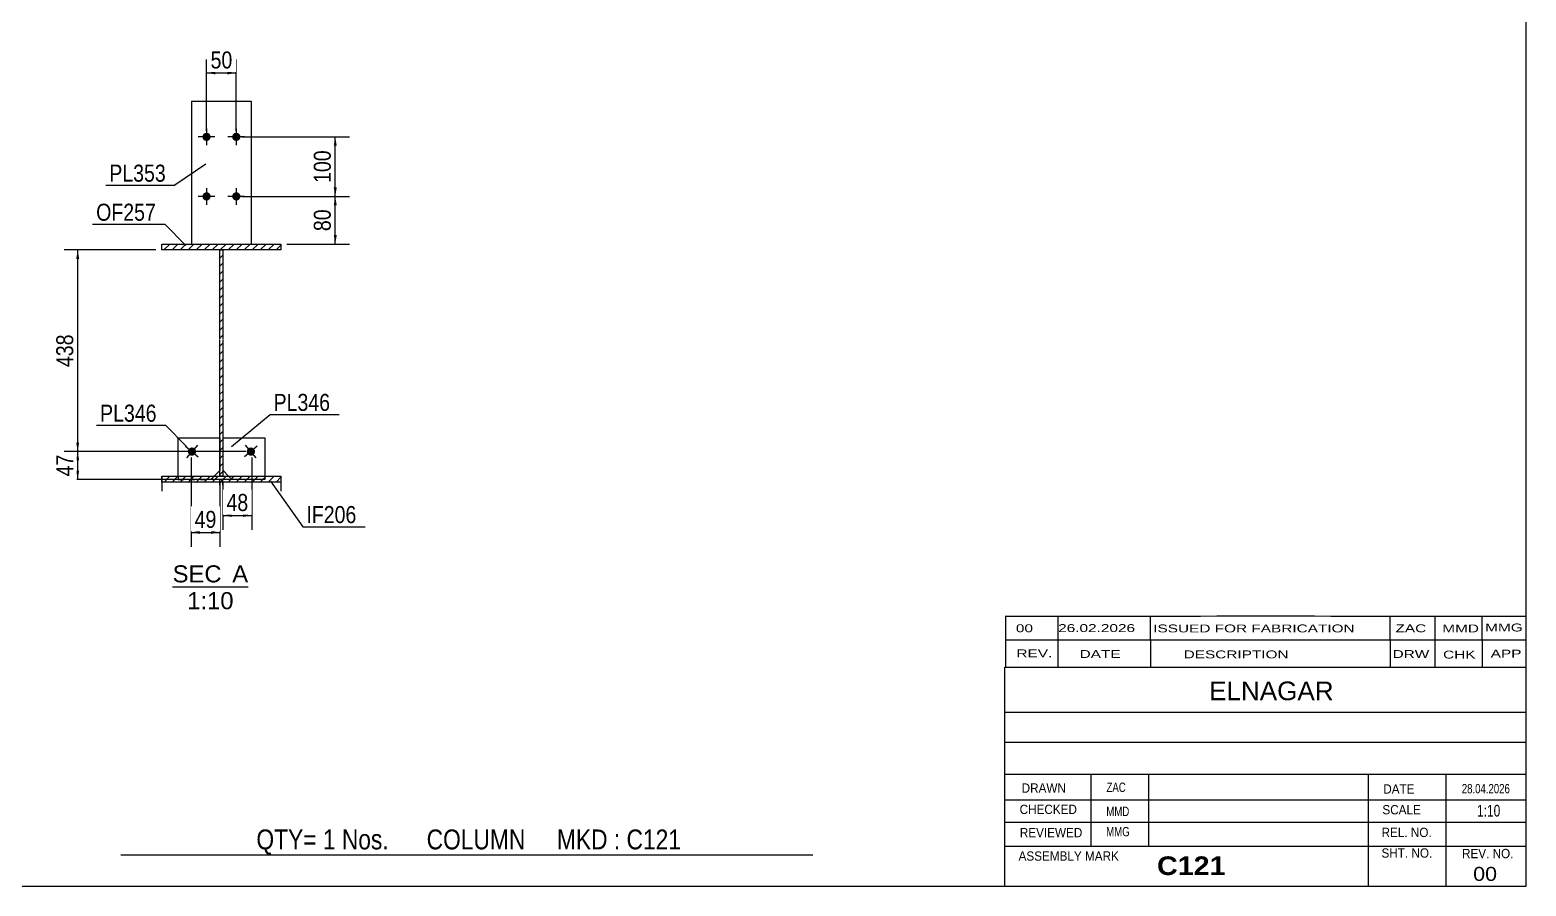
# Model space of a CAD drawing. Header units: millimetres. Extents: x -289 to 124, y -160 to 127.
# Drawn here: x -127.6 to 123.8, y -160.3 to -16.5 of the extents above; entities that cross this region are included whole.
import ezdxf

# ---------------------------------------------------------------- set-up
doc = ezdxf.new("R2010")
doc.units = ezdxf.units.MM
doc.linetypes.add('DXK_LINE_DOT1', pattern=[1.8814, 0.9407, -0.9407])
doc.styles.add('Arial', font='ARIAL.TTF', dxfattribs={"height": 0.2})
doc.styles.add('Arial Bold', font='ARIALBD.TTF', dxfattribs={"height": 0.2})
doc.styles.add('Arial Narrow', font='ARIALN.TTF', dxfattribs={"height": 0.2})

# ---------------------------------------------------------------- blocks, each defined once
blk = doc.blocks.new('Unknown-622306239-1210')
at = {"color": 5, "linetype": 'Continuous'}
for p, q in [((123.83, -160.3), (123.83, 126.7)), ((-286.17, -160.3), (123.83, -160.3))]:
    blk.add_line(p, q, dxfattribs=at)
blk = doc.blocks.new('Unknown-622306239-12 - 2337')
at = {"color": 1, "linetype": 'Continuous'}
blk.add_line((-103.62, -110.04), (-90.93, -110.04), dxfattribs=at)
at = {"color": 0, "linetype": 'Continuous'}
for points in [[(-95.4, -109.29), (-95.4, -106.29), (-103.62, -106.29), (-103.62, -109.29)], [(-90.93, -109.29), (-90.93, -106.29), (-93.6, -106.29), (-93.6, -109.29)], [(-93.39, -113.79), (-93.39, -110.79), (-101.17, -110.79), (-101.17, -113.79)]]:
    blk.add_wipeout(points, dxfattribs=at)
at = {"color": 136, "linetype": 'Continuous', "style": 'Arial'}
for s, height, p in [('SEC', 2.865, (-103.62, -109.29)), ('A', 2.87, (-93.6, -109.29)), ('1:10', 2.865, (-101.17, -113.79))]:
    blk.add_text(s, height=height, dxfattribs=at).set_placement(p)
blk = doc.blocks.new('Part-622306239-2403 - 2337')
at = {"color": 2, "linetype": 'Continuous'}
for p, q in [((-102.7, -91.43), (-102.7, -85.01)), ((-102.7, -85.01), (-95.7, -85.01)), ((-95.7, -85.01), (-95.7, -90.51)), ((-95.7, -90.51), (-96.62, -91.43))]:
    blk.add_line(p, q, dxfattribs=at)
at = {"color": 7, "linetype": 'DXK_LINE_DOT1'}
for p, q in [((-102.7, -91.43), (-102.7, -92.01)), ((-102.7, -92.01), (-97.2, -92.01)), ((-96.62, -91.43), (-97.2, -92.01))]:
    blk.add_line(p, q, dxfattribs=at)
blk = doc.blocks.new('Bolt-622306239-2349 - 2337')
at = {"linetype": 'Continuous'}
blk.add_hatch(color=3, dxfattribs=at).paths.add_polyline_path([(-99.92, -86.78, -1), (-100.82, -87.85, -1)])
at = {"color": 3, "linetype": 'Continuous'}
for p, q in [((-101.44, -86.41), (-99.3, -88.21)), ((-99.46, -86.24), (-101.27, -88.38))]:
    blk.add_line(p, q, dxfattribs=at)
blk = doc.blocks.new('Part-622306239-2341 - 2337')
at = {"linetype": 'Continuous'}
h = blk.add_hatch(dxfattribs=at)
h.set_pattern_fill('', scale=0.3, style=0, pattern_type=0)
h.set_pattern_definition([(45, (-95.66645, -53.4495), (-0.67352, 0.67352), [])])
h.paths.add_polyline_path([(-95.17, -53.45), (-95.67, -53.45), (-95.67, -91.43), (-95.17, -91.43)])
at = {"color": 2, "linetype": 'Continuous'}
for p, q in [((-95.67, -53.45), (-95.17, -53.45)), ((-95.67, -68.45), (-95.67, -53.45)), ((-95.17, -53.45), (-95.17, -68.45)), ((-95.67, -91.43), (-95.67, -68.55)), ((-95.17, -68.55), (-95.17, -91.43)), ((-95.17, -91.43), (-95.67, -91.43))]:
    blk.add_line(p, q, dxfattribs=at)
at = {"color": 7, "linetype": 'DXK_LINE_DOT1'}
for p, q in [((-95.67, -92.94), (-95.67, -91.43)), ((-95.17, -92.94), (-95.17, -91.43))]:
    blk.add_line(p, q, dxfattribs=at)
blk = doc.blocks.new('Bolt-622306239-2352 - 2337')
at = {"linetype": 'Continuous'}
blk.add_hatch(color=3, dxfattribs=at).paths.add_polyline_path([(-90.02, -87.85, -1), (-90.92, -86.78, -1)])
at = {"color": 3, "linetype": 'Continuous'}
for p, q in [((-89.4, -86.41), (-91.54, -88.21)), ((-89.56, -88.38), (-91.37, -86.24))]:
    blk.add_line(p, q, dxfattribs=at)
blk = doc.blocks.new('Part-622306239-2359 - 2337')
at = {"linetype": 'Continuous'}
h = blk.add_hatch(dxfattribs=at)
h.set_pattern_fill('', scale=0.3, style=0, pattern_type=0)
h.set_pattern_definition([(45, (-105.41645, -52.4495), (-0.67352, 0.67352), [])])
h.paths.add_polyline_path([(-85.42, -52.45), (-105.42, -52.45), (-105.42, -53.45), (-85.42, -53.45)])
at = {"color": 2, "linetype": 'Continuous'}
for p, q in [((-105.42, -52.45), (-85.42, -52.45)), ((-105.42, -53.45), (-105.42, -52.45)), ((-85.42, -52.45), (-85.42, -53.45)), ((-85.42, -53.45), (-105.42, -53.45))]:
    blk.add_line(p, q, dxfattribs=at)
blk = doc.blocks.new('Part-622306239-2364 - 2337')
at = {"linetype": 'Continuous'}
h = blk.add_hatch(dxfattribs=at)
h.set_pattern_fill('', scale=0.3, style=0, pattern_type=0)
h.set_pattern_definition([(45, (-105.41645, -91.4314), (-0.67352, 0.67352), [])])
h.paths.add_polyline_path([(-85.42, -91.43), (-105.42, -91.43), (-105.42, -92.43), (-85.42, -92.43)])
at = {"color": 7, "linetype": 'DXK_LINE_DOT1'}
for p, q in [((-105.42, -91.43), (-105.42, -92.43)), ((-85.42, -91.43), (-85.42, -92.43))]:
    blk.add_line(p, q, dxfattribs=at)
at = {"color": 2, "linetype": 'Continuous'}
for p, q in [((-105.42, -91.43), (-85.42, -91.43)), ((-105.42, -92.43), (-105.42, -91.43)), ((-105.42, -92.43), (-105.42, -93.94)), ((-85.42, -92.43), (-105.42, -92.43)), ((-85.42, -91.43), (-85.42, -92.43)), ((-85.42, -92.43), (-85.42, -93.94))]:
    blk.add_line(p, q, dxfattribs=at)
blk = doc.blocks.new('Part-622306239-2398 - 2337')
at = {"color": 2, "linetype": 'Continuous'}
for p, q in [((-95.14, -90.51), (-95.14, -85.01)), ((-95.14, -85.01), (-88.14, -85.01)), ((-88.14, -85.01), (-88.14, -91.43)), ((-95.14, -90.51), (-94.22, -91.43))]:
    blk.add_line(p, q, dxfattribs=at)
at = {"color": 7, "linetype": 'DXK_LINE_DOT1'}
for p, q in [((-94.22, -91.43), (-93.64, -92.01)), ((-88.14, -92.01), (-93.64, -92.01)), ((-88.14, -91.43), (-88.14, -92.01))]:
    blk.add_line(p, q, dxfattribs=at)
blk = doc.blocks.new('Part-622306239-2409 - 2337')
at = {"color": 2, "linetype": 'Continuous'}
for p, q in [((-100.42, -28.45), (-90.42, -28.45)), ((-100.42, -28.45), (-100.42, -52.45)), ((-90.42, -28.45), (-90.42, -52.45))]:
    blk.add_line(p, q, dxfattribs=at)
at = {"color": 7, "linetype": 'DXK_LINE_DOT1'}
blk.add_line((-100.42, -52.45), (-90.42, -52.45), dxfattribs=at)
blk = doc.blocks.new('Bolt-622306239-2410 - 2337')
at = {"linetype": 'Continuous'}
for points in [[(-97.22, -34.45, -1), (-98.62, -34.45, -1)], [(-92.22, -34.45, -1), (-93.62, -34.45, -1)], [(-97.22, -44.45, -1), (-98.62, -44.45, -1)], [(-92.22, -44.45, -1), (-93.62, -44.45, -1)]]:
    blk.add_hatch(color=3, dxfattribs=at).paths.add_polyline_path(points)
at = {"color": 3, "linetype": 'Continuous'}
for p, q in [((-96.52, -34.45), (-99.32, -34.45)), ((-97.92, -33.05), (-97.92, -35.85)), ((-91.52, -34.45), (-94.32, -34.45)), ((-92.92, -33.05), (-92.92, -35.85)), ((-96.52, -44.45), (-99.32, -44.45)), ((-97.92, -43.05), (-97.92, -45.85)), ((-91.52, -44.45), (-94.32, -44.45)), ((-92.92, -43.05), (-92.92, -45.85))]:
    blk.add_line(p, q, dxfattribs=at)
blk = doc.blocks.new('StraightDimension-622306239-2467 - 2337')
at = {"linetype": 'Continuous'}
for points in [[(-119.82, -88.81), (-119.57, -87.31), (-119.32, -88.81)], [(-119.32, -90.51), (-119.57, -92.01), (-119.82, -90.51)]]:
    blk.add_hatch(color=7, dxfattribs=at).paths.add_polyline_path(points)
at = {"color": 7, "linetype": 'Continuous'}
for p, q in [((-91.32, -87.31), (-121.82, -87.31)), ((-119.57, -92.01), (-119.57, -87.31)), ((-89.14, -92.01), (-121.82, -92.01))]:
    blk.add_line(p, q, dxfattribs=at)
at = {"color": 0}
blk.add_wipeout([(-119.72, -87.23), (-123.92, -87.23), (-123.92, -92.09), (-119.72, -92.09)], dxfattribs=at)
at = {"color": 3, "style": 'Arial Narrow'}
blk.add_text('47', height=2.863, rotation=90.0002, dxfattribs=at).set_placement((-120.32, -91.49))
blk = doc.blocks.new('StraightDimension-622306239-2413 - 2337')
at = {"linetype": 'Continuous'}
for points in [[(-76.54, -45.95), (-76.29, -44.45), (-76.04, -45.95)], [(-76.04, -50.95), (-76.29, -52.45), (-76.54, -50.95)]]:
    blk.add_hatch(color=7, dxfattribs=at).paths.add_polyline_path(points)
at = {"color": 7, "linetype": 'Continuous'}
for p, q in [((-91.92, -44.45), (-73.89, -44.45)), ((-76.29, -52.45), (-76.29, -44.45)), ((-84.42, -52.45), (-73.89, -52.45))]:
    blk.add_line(p, q, dxfattribs=at)
at = {"color": 0}
blk.add_wipeout([(-76.44, -46.02), (-80.64, -46.02), (-80.64, -50.88), (-76.44, -50.88)], dxfattribs=at)
at = {"color": 3, "style": 'Arial Narrow'}
blk.add_text('80', height=2.863, rotation=90.0002, dxfattribs=at).set_placement((-77.04, -50.28))
blk = doc.blocks.new('StraightDimension-622306239-2458 - 2337')
at = {"linetype": 'Continuous'}
for points in [[(-119.82, -54.95), (-119.57, -53.45), (-119.32, -54.95)], [(-119.32, -85.81), (-119.57, -87.31), (-119.82, -85.81)]]:
    blk.add_hatch(color=7, dxfattribs=at).paths.add_polyline_path(points)
at = {"color": 7, "linetype": 'Continuous'}
for p, q in [((-106.42, -53.45), (-121.82, -53.45)), ((-119.57, -87.31), (-119.57, -53.45)), ((-91.32, -87.31), (-121.82, -87.31))]:
    blk.add_line(p, q, dxfattribs=at)
at = {"color": 0}
blk.add_wipeout([(-119.72, -67.04), (-123.92, -67.04), (-123.92, -73.72), (-119.72, -73.72)], dxfattribs=at)
at = {"color": 3, "style": 'Arial Narrow'}
blk.add_text('438', height=2.863, rotation=90.0002, dxfattribs=at).set_placement((-120.32, -73.12))
blk = doc.blocks.new('StraightDimension-622306239-2426 - 2337')
at = {"linetype": 'Continuous'}
for points in [[(-76.54, -35.95), (-76.29, -34.45), (-76.04, -35.95)], [(-76.04, -42.95), (-76.29, -44.45), (-76.54, -42.95)]]:
    blk.add_hatch(color=7, dxfattribs=at).paths.add_polyline_path(points)
at = {"color": 7, "linetype": 'Continuous'}
for p, q in [((-91.92, -34.45), (-73.89, -34.45)), ((-76.29, -44.45), (-76.29, -34.45)), ((-91.92, -44.45), (-73.89, -44.45))]:
    blk.add_line(p, q, dxfattribs=at)
at = {"color": 0}
blk.add_wipeout([(-76.44, -36.11), (-80.64, -36.11), (-80.64, -42.79), (-76.44, -42.79)], dxfattribs=at)
at = {"color": 3, "style": 'Arial Narrow'}
blk.add_text('100', height=2.863, rotation=90.0002, dxfattribs=at).set_placement((-77.04, -42.19))
blk = doc.blocks.new('StraightDimension-622306239-2434 - 2337')
at = {"linetype": 'Continuous'}
for points in [[(-96.42, -23.96), (-97.92, -23.71), (-96.42, -23.46)], [(-94.42, -23.46), (-92.92, -23.71), (-94.42, -23.96)]]:
    blk.add_hatch(color=7, dxfattribs=at).paths.add_polyline_path(points)
at = {"color": 7, "linetype": 'Continuous'}
for p, q in [((-97.92, -33.45), (-97.92, -21.46)), ((-92.92, -33.45), (-92.92, -21.46)), ((-97.92, -23.71), (-92.92, -23.71))]:
    blk.add_line(p, q, dxfattribs=at)
at = {"color": 0}
blk.add_wipeout([(-92.99, -23.56), (-92.99, -19.36), (-97.84, -19.36), (-97.84, -23.56)], dxfattribs=at)
at = {"color": 3, "style": 'Arial Narrow'}
blk.add_text('50', height=2.863, dxfattribs=at).set_placement((-97.24, -22.96))
blk = doc.blocks.new('StraightDimension-622306239-2436 - 2337')
at = {"linetype": 'Continuous'}
for points in [[(-99.02, -101.14), (-100.52, -100.89), (-99.02, -100.64)], [(-97.17, -100.64), (-95.67, -100.89), (-97.17, -101.14)]]:
    blk.add_hatch(color=7, dxfattribs=at).paths.add_polyline_path(points)
at = {"color": 7, "linetype": 'Continuous'}
for p, q in [((-100.52, -88.31), (-100.52, -103.29)), ((-95.67, -92.43), (-95.67, -103.29)), ((-100.52, -100.89), (-95.67, -100.89))]:
    blk.add_line(p, q, dxfattribs=at)
at = {"color": 0}
blk.add_wipeout([(-95.66, -100.74), (-95.66, -96.54), (-100.52, -96.54), (-100.52, -100.74)], dxfattribs=at)
at = {"color": 3, "style": 'Arial Narrow'}
blk.add_text('49', height=2.863, dxfattribs=at).set_placement((-99.92, -100.14))
blk = doc.blocks.new('StraightDimension-622306239-2444 - 2337')
at = {"linetype": 'Continuous'}
for points in [[(-93.67, -98.3), (-95.17, -98.05), (-93.67, -97.8)], [(-91.82, -97.8), (-90.32, -98.05), (-91.82, -98.3)]]:
    blk.add_hatch(color=7, dxfattribs=at).paths.add_polyline_path(points)
at = {"color": 7, "linetype": 'Continuous'}
for p, q in [((-90.32, -88.31), (-90.32, -100.45)), ((-95.17, -92.43), (-95.17, -100.45)), ((-95.17, -98.05), (-90.32, -98.05))]:
    blk.add_line(p, q, dxfattribs=at)
at = {"color": 0}
blk.add_wipeout([(-90.31, -97.9), (-90.31, -93.7), (-95.17, -93.7), (-95.17, -97.9)], dxfattribs=at)
at = {"color": 3, "style": 'Arial Narrow'}
blk.add_text('48', height=2.863, dxfattribs=at).set_placement((-94.57, -97.3))
blk = doc.blocks.new('CBS_CALLOFF-622306239-5139')
at = {"color": 7, "linetype": 'Continuous'}
blk.add_line((-112.3, -155.03), (3.94, -155.05), dxfattribs=at)
at = {"color": 3, "linetype": 'Continuous', "style": 'Arial Narrow'}
blk.add_text('QTY= 1 Nos.      COLUMN     MKD : C121', height=3.3405, dxfattribs=at).set_placement((-89.54, -154.14))
blk = doc.blocks.new('CBS_NAME_BLOG-622306239-5140')
at = {"color": 7, "linetype": 'Continuous'}
for p, q in [((36.23, -123.55), (123.75, -123.55)), ((36.23, -160.26), (36.23, -123.55)), ((36.23, -131.09), (123.75, -131.09)), ((36.31, -136.14), (123.82, -136.14)), ((36.23, -141.52), (123.75, -141.52)), ((50.76, -153.62), (50.76, -141.52)), ((60.44, -153.6), (60.44, -141.53)), ((97.36, -160.26), (97.36, -141.53)), ((110.41, -160.26), (110.41, -141.52)), ((36.24, -145.81), (123.82, -145.8)), ((36.23, -149.56), (123.75, -149.56)), ((36.23, -153.6), (123.75, -153.6)), ((36.23, -160.3), (123.82, -160.3))]:
    blk.add_line(p, q, dxfattribs=at)
at = {"color": 3, "linetype": 'Continuous', "style": 'Arial'}
blk.add_text('ELNAGAR', height=3.133, dxfattribs=at).set_placement((70.56, -129.08))
at = {"color": 3, "linetype": 'Continuous'}
for s, height, style, width, p in [('DRAWN', 1.566, 'Arial', 0.9, (39.06, -144.62)), ('ZAC', 1.565, 'Arial Narrow', 0.9, (53.32, -144.49)), ('DATE', 1.566, 'Arial', 0.9, (99.83, -144.78)), ('28.04.2026', 1.565, 'Arial Narrow', 0.9, (113.02, -144.72)), ('CHECKED', 1.566, 'Arial', 0.9, (38.72, -148.2)), ('MMD', 1.565, 'Arial Narrow', 0.9, (53.29, -148.54)), ('SCALE', 1.566, 'Arial', 0.9, (99.68, -148.26)), ('1:10', 1.957, 'Arial Narrow', 0.9, (115.57, -148.62)), ('REVIEWED', 1.566, 'Arial', 0.9, (38.75, -152.11)), ('MMG', 1.565, 'Arial Narrow', 0.9, (53.27, -151.94)), ('REL. NO.', 1.566, 'Arial', 0.9, (99.54, -152.07)), ('ASSEMBLY MARK', 1.5663, 'Arial', 0.9, (38.54, -156.04)), ('C121', 3.131, 'Arial Bold', 1.1, (61.81, -158.45)), ('SHT. NO.', 1.566, 'Arial', 0.9, (99.53, -155.53)), ('REV. NO.', 1.566, 'Arial', 0.9, (113.06, -155.62))]:
    blk.add_text(s, height=height, dxfattribs=dict(at, style=style, width=width)).set_placement(p)
at = {"color": 3, "style": 'Arial', "width": 1.1}
blk.add_text('00', height=2.349, dxfattribs=at).set_placement((114.93, -159.43))
blk = doc.blocks.new('CBS_REVISION-622306239-5141')
at = {"color": 7, "linetype": 'Continuous'}
for p, q in [((36.32, -115.02), (36.32, -118.92)), ((45.13, -115.01), (45.12, -118.92)), ((60.71, -118.92), (60.71, -115)), ((100.98, -118.92), (100.99, -115)), ((108.54, -118.92), (108.54, -115)), ((116.46, -118.92), (116.46, -115.01)), ((36.32, -118.92), (123.82, -118.92)), ((36.32, -118.92), (36.32, -123.55)), ((45.11, -118.92), (45.11, -123.55)), ((60.71, -118.92), (60.71, -123.49)), ((100.96, -118.92), (100.96, -123.55)), ((108.51, -118.92), (108.51, -123.55)), ((116.45, -118.92), (116.45, -123.55)), ((36.32, -123.55), (123.82, -123.55))]:
    blk.add_line(p, q, dxfattribs=at)
blk.add_arc((80.07, -28088.3), 27973.31, 89.910387, 90.089622, dxfattribs=at)
at = {"color": 7, "style": 'Arial Narrow', "width": 1.7}
for s, height, p in [('00', 1.326, (38.09, -117.66)), ('26.02.2026', 1.326, (45.19, -117.63)), ('ISSUED FOR FABRICATION', 1.3257, (61.17, -117.69)), ('ZAC', 1.326, (101.88, -117.67)), ('MMD', 1.326, (109.74, -117.69))]:
    blk.add_text(s, height=height, dxfattribs=at).set_placement(p)
at = {"color": 7, "linetype": 'Continuous', "style": 'Arial Narrow', "width": 1.7}
for s, height, p in [('MMG', 1.326, (116.95, -117.53)), ('REV.', 1.326, (38.18, -121.88)), ('DATE', 1.326, (48.8, -121.99)), ('DRW', 1.326, (101.39, -121.99)), ('APP', 1.326, (117.88, -121.92)), ('DESCRIPTION', 1.3257, (66.28, -122.05)), ('CHK', 1.326, (109.88, -122.08))]:
    blk.add_text(s, height=height, dxfattribs=at).set_placement(p)
blk = doc.blocks.new('Mark-622306239-2355 - 2337')
at = {"color": 7, "linetype": 'Continuous'}
blk.add_line((-101.39, -52.68), (-104.92, -49.14), dxfattribs=at)
at = {"color": 0}
blk.add_wipeout([(-106.42, -48.54), (-106.42, -45.54), (-116.47, -45.54), (-116.47, -48.54)], dxfattribs=at)
blk.add_wipeout([(-106.42, -48.54), (-106.42, -45.54), (-116.47, -45.54), (-116.47, -48.54)], dxfattribs=at)
at = {"color": 7, "linetype": 'Continuous'}
blk.add_line((-117.07, -49.14), (-104.92, -49.14), dxfattribs=at)
at = {"color": 3, "style": 'Arial Narrow'}
blk.add_text('OF257', height=2.863, dxfattribs=at).set_placement((-116.47, -48.54))
blk = doc.blocks.new('Mark-622306239-2405 - 2337')
at = {"color": 7, "linetype": 'Continuous'}
blk.add_line((-98.03, -39.03), (-103.26, -42.58), dxfattribs=at)
at = {"color": 0}
blk.add_wipeout([(-104.76, -41.98), (-104.76, -38.98), (-114.26, -38.98), (-114.26, -41.98)], dxfattribs=at)
blk.add_wipeout([(-104.76, -41.98), (-104.76, -38.98), (-114.26, -38.98), (-114.26, -41.98)], dxfattribs=at)
at = {"color": 7, "linetype": 'Continuous'}
blk.add_line((-114.86, -42.58), (-103.26, -42.58), dxfattribs=at)
at = {"color": 3, "style": 'Arial Narrow'}
blk.add_text('PL353', height=2.863, dxfattribs=at).set_placement((-114.26, -41.98))
blk = doc.blocks.new('Mark-622306239-2360 - 2337')
at = {"color": 0}
blk.add_wipeout([(-72.74, -99.33), (-72.74, -96.33), (-81.14, -96.33), (-81.14, -99.33)], dxfattribs=at)
blk.add_wipeout([(-72.74, -99.33), (-72.74, -96.33), (-81.14, -96.33), (-81.14, -99.33)], dxfattribs=at)
at = {"color": 7, "linetype": 'Continuous'}
for p, q in [((-87.17, -92.29), (-81.74, -99.93)), ((-81.74, -99.93), (-71.24, -99.93))]:
    blk.add_line(p, q, dxfattribs=at)
at = {"color": 3, "style": 'Arial Narrow'}
blk.add_text('IF206', height=2.863, dxfattribs=at).set_placement((-81.14, -99.33))
blk = doc.blocks.new('Mark-622306239-2394 - 2337')
at = {"color": 0}
blk.add_wipeout([(-77.15, -80.48), (-77.15, -77.48), (-86.65, -77.48), (-86.65, -80.48)], dxfattribs=at)
blk.add_wipeout([(-77.15, -80.48), (-77.15, -77.48), (-86.65, -77.48), (-86.65, -80.48)], dxfattribs=at)
at = {"color": 7, "linetype": 'Continuous'}
for p, q in [((-93.71, -86.44), (-87.25, -81.08)), ((-87.25, -81.08), (-75.65, -81.08))]:
    blk.add_line(p, q, dxfattribs=at)
at = {"color": 3, "style": 'Arial Narrow'}
blk.add_text('PL346', height=2.863, dxfattribs=at).set_placement((-86.65, -80.48))
blk = doc.blocks.new('Mark-622306239-2399 - 2337')
at = {"color": 7, "linetype": 'Continuous'}
blk.add_line((-101.27, -86.44), (-104.8, -82.9), dxfattribs=at)
at = {"color": 0}
blk.add_wipeout([(-106.3, -82.3), (-106.3, -79.3), (-115.81, -79.3), (-115.81, -82.3)], dxfattribs=at)
blk.add_wipeout([(-106.3, -82.3), (-106.3, -79.3), (-115.81, -79.3), (-115.81, -82.3)], dxfattribs=at)
at = {"color": 7, "linetype": 'Continuous'}
blk.add_line((-116.41, -82.9), (-104.8, -82.9), dxfattribs=at)
at = {"color": 3, "style": 'Arial Narrow'}
blk.add_text('PL346', height=2.863, dxfattribs=at).set_placement((-115.81, -82.3))

msp = doc.modelspace()

# ---------------------------------------------------------------- block references
for name in ['Unknown-622306239-1210', 'Part-622306239-2409 - 2337', 'Bolt-622306239-2410 - 2337', 'Part-622306239-2359 - 2337', 'Part-622306239-2341 - 2337', 'Part-622306239-2403 - 2337', 'Part-622306239-2398 - 2337', 'Bolt-622306239-2349 - 2337', 'Bolt-622306239-2352 - 2337', 'Part-622306239-2364 - 2337', 'CBS_REVISION-622306239-5141', 'CBS_NAME_BLOG-622306239-5140', 'CBS_CALLOFF-622306239-5139']:
    msp.add_blockref(name, (0, 0))

# ---------------------------------------------------------------- next in the draw order: block references
for name in ['Mark-622306239-2405 - 2337', 'StraightDimension-622306239-2413 - 2337', 'StraightDimension-622306239-2467 - 2337', 'Mark-622306239-2360 - 2337', 'Unknown-622306239-12 - 2337']:
    msp.add_blockref(name, (0, 0))

# ---------------------------------------------------------------- next in the draw order: block references
for name in ['StraightDimension-622306239-2426 - 2337', 'StraightDimension-622306239-2458 - 2337']:
    msp.add_blockref(name, (0, 0))

# ---------------------------------------------------------------- next in the draw order: block references
for name in ['StraightDimension-622306239-2434 - 2337', 'Mark-622306239-2355 - 2337', 'Mark-622306239-2394 - 2337', 'Mark-622306239-2399 - 2337', 'StraightDimension-622306239-2436 - 2337']:
    msp.add_blockref(name, (0, 0))

# ---------------------------------------------------------------- next in the draw order: block references
msp.add_blockref('StraightDimension-622306239-2444 - 2337', (0, 0))

doc.saveas('drawing.dxf')
